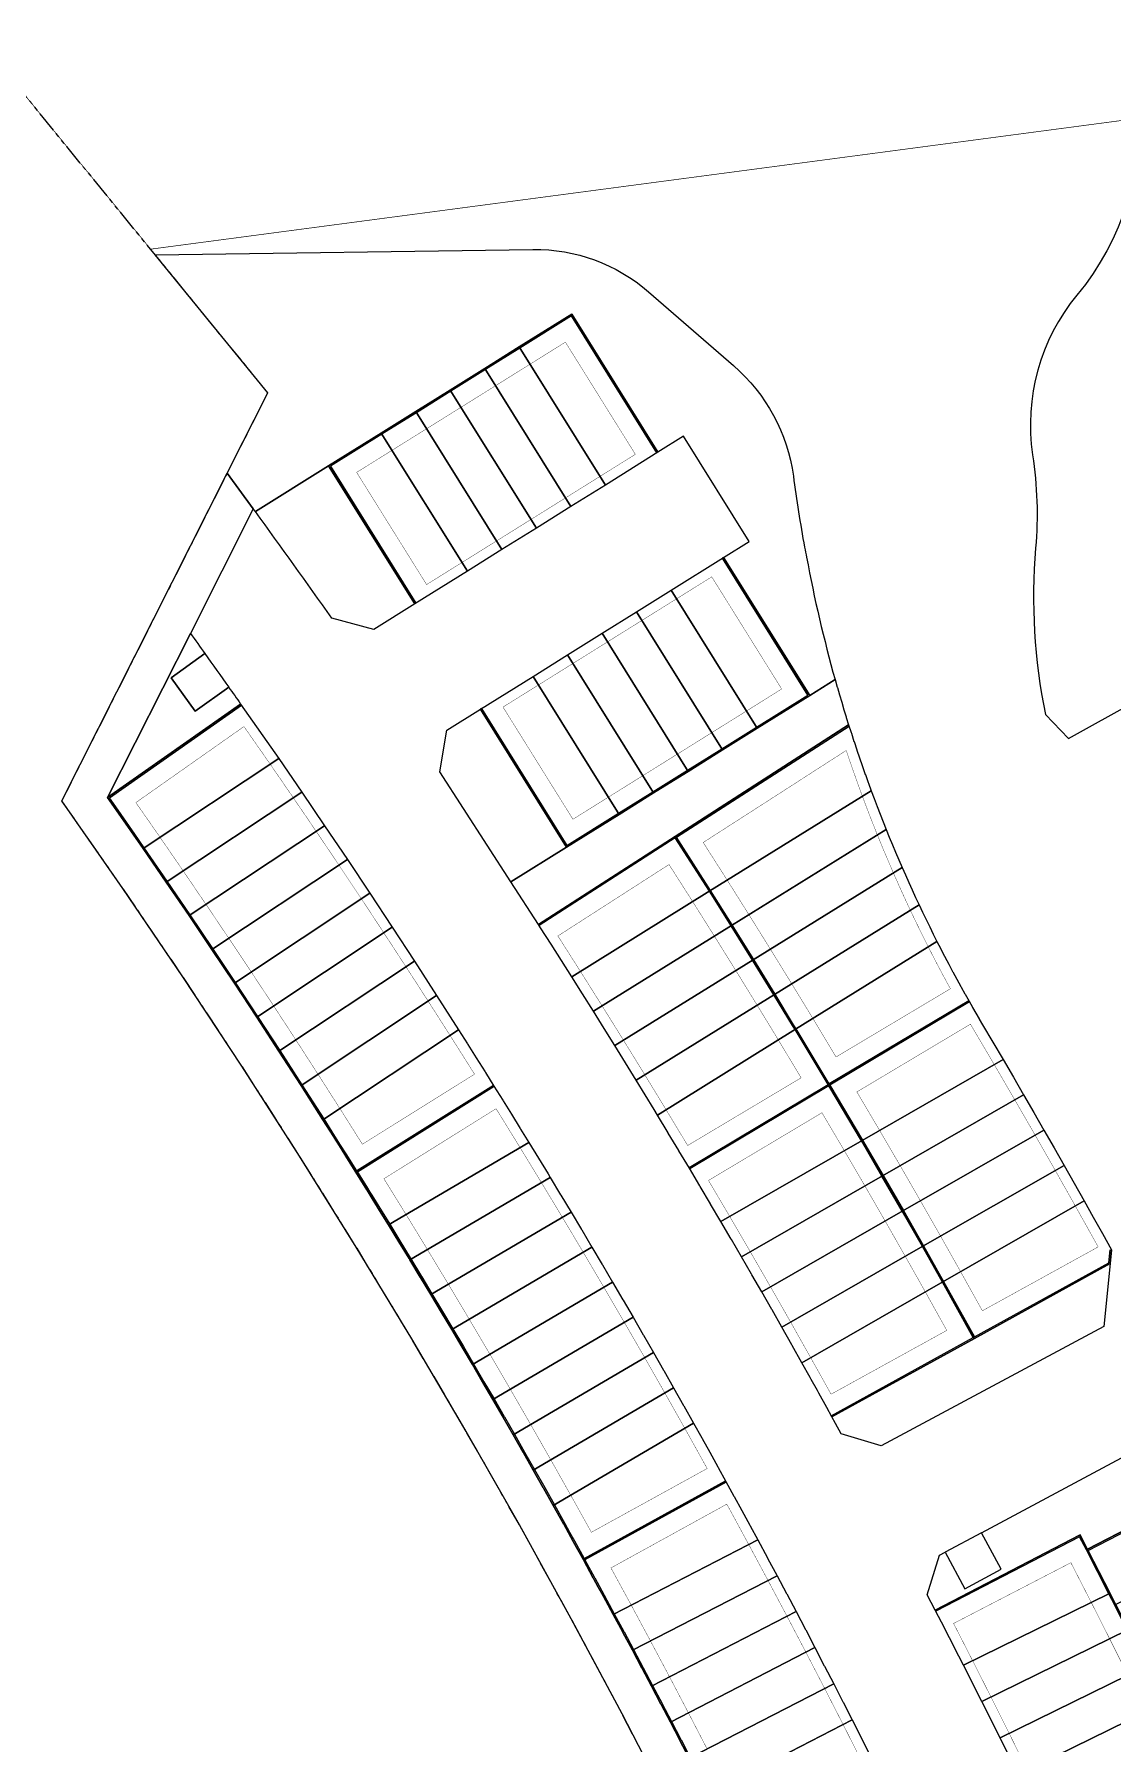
# Model space of a CAD drawing. Header units: centimetres. Extents: x -6122352 to 7132207, y -1694241 to 1947892.
# Drawn here: x -387987 to -228839, y -135533 to 116632 of the extents above; entities that cross this region are included whole.
import ezdxf

# ---------------------------------------------------------------- set-up
doc = ezdxf.new("R2010")
doc.units = ezdxf.units.CM
doc.header["$MEASUREMENT"] = 0
doc.linetypes.add('23585-XR-AR-DAMAC PLOT LIMITS$0$PHANTOM2', pattern=[1.25, 0.625, -0.125, 0.125, -0.125, 0.125, -0.125])
doc.linetypes.add('XR-AR-END-SETTING OUT PLAN$0$23261-XR-AR-SI-GF$0$HIDDEN', pattern=[0.375, 0.25, -0.125])
for name, color, linetype, lineweight, true_color in [('08-Compound Wall-2', 6, 'Continuous', 25, 0xff00ff), ('23585-XR-AR-DAMAC PLOT LIMITS$0$1-End units', 7, 'Continuous', 5, 0xf8991e), ('23585-XR-AR-DAMAC PLOT LIMITS$0$1-Open Space', 7, 'Continuous', 5, 0x90cf5a), ('23585-XR-AR-DAMAC PLOT LIMITS$0$1-Utility', 7, 'Continuous', 5, 0x8db1ff)]:
    doc.layers.add(name, color=color, linetype=linetype, lineweight=lineweight, true_color=true_color)
for name, color, linetype in [('23585-XR-AR-BOUNDARY WALLS AND SETBACKS$0$setback', 7, 'XR-AR-END-SETTING OUT PLAN$0$23261-XR-AR-SI-GF$0$HIDDEN'), ('23585-XR-AR-DAMAC PLOT LIMITS$0$PROJECT_LIMIT', 1, 'Continuous'), ('@MI-REF LAYER', 7, 'Continuous')]:
    doc.layers.add(name, color=color, linetype=linetype)
doc.layers.add('23585-XR-AR-DAMAC PLOT LIMITS$0$1-Mid units', color=41, linetype='Continuous', lineweight=5)
doc.layers.add('A-ANNO-TEXT', color=3, linetype='Continuous', lineweight=25)
doc.layers.add('23585-XR-AR-DAMAC PLOT LIMITS$0$D-Phase New', color=7, linetype='Continuous', true_color=0x000080)

# ---------------------------------------------------------------- blocks, each defined once
blk = doc.blocks.new('23585-XR-AR-BOUNDARY WALLS AND SETBACKS')
at = {"layer": '08-Compound Wall-2'}
for points in [[(496151.2636999988, 2768715.750899999), (496127.6684999985, 2768720.137299999), (496125.995499999, 2768711.142699999), (496124.8984999989, 2768705.243699999), (496123.8012999992, 2768699.3449), (496122.7042999991, 2768693.446099999), (496121.607299999, 2768687.547099999), (496119.9334999991, 2768678.550699999), (496143.5292999984, 2768674.1629)], [(496151.2271458394, 2768715.55426889), (496127.8285582726, 2768719.904118202), (496126.1921276359, 2768711.106127162), (496125.0951289355, 2768705.20713415), (496123.9979275144, 2768699.308326509), (496122.9009287128, 2768693.409532952), (496121.8039289356, 2768687.51053415), (496120.1667118445, 2768678.71076127), (496143.565864536, 2768674.35952918)], [(496161.557671648, 2768671.015231273), (496161.5210725777, 2768670.818608515), (496185.1154725775, 2768666.430208514), (496186.7900725771, 2768675.427008513), (496187.8870725771, 2768681.325808514), (496188.9842725778, 2768687.224608514), (496190.0814725775, 2768693.124808514), (496191.178272577, 2768699.022408513), (496192.8408725774, 2768708.019408515), (496169.2564725773, 2768712.404008513), (496169.2199037732, 2768712.207380126)], [(496161.557671648, 2768671.015231273), (496184.9554426753, 2768666.66340294), (496186.5934496205, 2768675.463606504), (496187.6904438635, 2768681.362375561), (496188.7876450626, 2768687.261182006), (496189.8848435023, 2768693.161373618), (496190.9816231612, 2768699.058864244), (496192.6078979999, 2768707.859294126), (496169.2199037732, 2768712.207380126)], [(496199.9080999984, 2768709.3307), (496194.7622999984, 2768679.3461)], [(496241.8939976431, 2768694.90495648), (496237.0471337992, 2768671.453702728), (496227.7669728232, 2768673.335346014), (496227.0544592954, 2768673.476808261), (496221.8785272714, 2768674.491873377), (496215.9850782136, 2768675.620559377), (496210.0864151447, 2768676.721445801), (496204.1826838754, 2768677.794542369), (496194.9762057405, 2768679.410091878), (496200.0962733979, 2768709.2447494)], [(496242.088953487, 2768694.860098936), (496237.2429944483, 2768671.413223028), (496246.4982069625, 2768669.464090552), (496252.3625360979, 2768668.191575735), (496258.2205967088, 2768666.891473508), (496264.0722584241, 2768665.563768748), (496269.917785064, 2768664.208246625), (496279.0200962102, 2768662.039248579), (496284.3553595034, 2768684.05699636), (496283.0843220131, 2768685.476062524)], [(496279.1910999992, 2768661.895699999), (496284.5744999996, 2768684.112099998), (496283.2332999992, 2768685.609499999)], [(496194.7622999984, 2768679.3461), (496190.7018999985, 2768655.689099998)], [(496232.1693369361, 2768647.852781458), (496237.0066533965, 2768671.25784078), (496227.7276271742, 2768673.139253983), (496227.0157407021, 2768673.280591735), (496221.8404727266, 2768674.295526622), (496215.9479217841, 2768675.42404062), (496210.0501848537, 2768676.524754196), (496204.1475161219, 2768677.59765763), (496194.9423750099, 2768679.212972519), (496190.8990176264, 2768655.655267457)], [(496319.6780999989, 2768676.264299999), (496313.4083349227, 2768653.202797516), (496311.1127547542, 2768653.821846101), (496304.8338999987, 2768630.5555)], [(496372.6490984156, 2768660.644677915), (496365.4001290111, 2768637.870880494), (496364.2254140071, 2768638.244258172), (496356.7644586627, 2768640.585169663), (496354.9925654563, 2768641.133860458), (496351.0291339028, 2768642.350731551), (496349.2547075732, 2768642.890800437), (496345.2856870528, 2768644.088867003), (496343.5088610571, 2768644.620734651), (496339.5344337939, 2768645.800002083), (496337.755009684, 2768646.32346801), (496333.7751771659, 2768647.484135822), (496331.9931498701, 2768647.999001491), (496328.0077298648, 2768649.140864526), (496326.2235016649, 2768649.647529328), (496322.2322699388, 2768650.770594532), (496320.4455774626, 2768651.268676065), (496313.6011846277, 2768653.14979472), (496319.8710946275, 2768676.211830261)], [(496273.3437260117, 2768638.615603643), (496278.9729939207, 2768661.844872766), (496269.872014933, 2768664.013553372), (496264.0275415734, 2768665.368831249), (496258.176803288, 2768666.696326489), (496252.3196638994, 2768667.996224265), (496246.4563930358, 2768669.268509446), (496237.202514046, 2768671.217361081), (496232.3651976747, 2768647.81230219)], [(496273.5380999983, 2768638.568499998), (496279.1910999992, 2768661.895699999)], [(496356.8442688417, 2768615.301583565), (496364.0696541476, 2768638.083515413), (496356.7049413347, 2768640.394230336), (496354.9336345418, 2768640.94273954), (496350.9706660951, 2768642.159468448), (496349.1966924249, 2768642.699399561), (496345.2281129456, 2768643.897332997), (496343.4517389403, 2768644.429065348), (496339.4777662034, 2768645.608197915), (496337.6987903139, 2768646.131531986), (496333.7194228316, 2768647.292064176), (496331.9378501273, 2768647.806798505), (496327.9528701326, 2768648.948535473), (496326.1690983325, 2768649.455070671), (496322.1783300579, 2768650.578005467), (496320.3922225347, 2768651.075923932), (496313.3558307234, 2768653.009811745), (496311.2537471012, 2768653.57668016), (496305.026992202, 2768630.50339049)], [(496296.4194999986, 2768589.010299998), (496293.5816999988, 2768589.775699998), (496293.5226999984, 2768589.791499999), (496290.6262999984, 2768590.572299999), (496287.7846999985, 2768591.323499999), (496287.7254999985, 2768591.339099999), (496284.8252999985, 2768592.105299999), (496281.9798999985, 2768592.842299999), (496279.0164999987, 2768593.609499999), (496276.1672999986, 2768594.332499999), (496276.107899999, 2768594.347499999), (496273.1998999991, 2768595.0851), (496270.2009556615, 2768595.82936958), (496268.7560999987, 2768596.1861), (496267.3422999984, 2768596.535299999), (496267.2764999985, 2768596.551499999), (496264.3140999989, 2768597.279499999), (496261.3232979456, 2768597.997834631), (496259.8622999989, 2768598.346899998), (496258.4796755476, 2768598.677425725), (496255.4122999987, 2768599.406699999), (496252.5488999986, 2768600.0719), (496249.5668999988, 2768600.764499999), (496246.700499999, 2768601.415499999), (496243.7154999987, 2768602.093099999), (496240.8460999985, 2768602.7299), (496240.7862999986, 2768602.7431), (496237.8576999984, 2768603.392699999), (496234.9850999989, 2768604.015099999), (496231.9936999992, 2768604.6629), (496229.1180999984, 2768605.270899999), (496226.1232999989, 2768605.903899998), (496223.2446999985, 2768606.497699999), (496220.2468999985, 2768607.1159), (496217.3650999988, 2768607.695499999), (496217.3050999992, 2768607.707499999), (496214.3640999987, 2768608.298499999), (496214.1400999992, 2768608.342499998), (496211.3074999989, 2768608.8977), (496208.4750999992, 2768609.451899999), (496205.4484306431, 2768610.028682715), (496203.9776999985, 2768610.307299999), (496202.5468999992, 2768610.578299998), (496202.4803001222, 2768610.590899976), (496199.4824999987, 2768611.154899999), (496196.4669574668, 2768611.706231631), (496194.978499999, 2768611.9765), (496193.4195920544, 2768612.259423402), (496190.4768999989, 2768612.789699999), (496184.5658999986, 2768613.824499999), (496178.6502999986, 2768614.829899999), (496172.7300999991, 2768615.805699999), (496166.8052999989, 2768616.752299999), (496160.8756999985, 2768617.669299998), (496154.9414999985, 2768618.557099999), (496149.0026999988, 2768619.4153), (496143.0592999986, 2768620.2441), (496140.6660999988, 2768620.5643), (496138.5212999989, 2768620.8505), (496136.3690999986, 2768621.136099999), (496133.9858999985, 2768621.450499999), (496137.0616999992, 2768645.2529), (496137.2599547933, 2768645.226525814)], [(496203.7615459062, 2768634.772169364), (496199.4206060453, 2768611.369531274), (496196.502807853, 2768611.90299231), (496195.0142309812, 2768612.173282359), (496193.4551836603, 2768612.456231057), (496190.5118787901, 2768612.986618083), (496184.5998997717, 2768614.021589474), (496178.6833187899, 2768615.0271562), (496172.76214013, 2768616.003117508), (496166.8363601229, 2768616.949874082), (496160.9057793595, 2768617.867025755), (496154.9705984176, 2768618.754972511), (496149.0308135826, 2768619.613314828), (496143.086372851, 2768620.442259957), (496140.6926228064, 2768620.762533551), (496138.5477533275, 2768621.048742834), (496136.3954096417, 2768621.334361954), (496134.2098141381, 2768621.622693343), (496137.2599547933, 2768645.226525814)], [(496203.9581925176, 2768634.735698688), (496199.6172519613, 2768611.333056848), (496202.5173787174, 2768610.787432895), (496202.5841191854, 2768610.774806314), (496204.0149261805, 2768610.503804989), (496205.4857635457, 2768610.225167489), (496208.5130223501, 2768609.648272443), (496211.3459687615, 2768609.09396552), (496214.1786490599, 2768608.538749762), (496214.4030760686, 2768608.494665886), (496217.3443232268, 2768607.903616134), (496217.4044292094, 2768607.891594937), (496220.2868146396, 2768607.311877194), (496223.2851054581, 2768606.693575977), (496226.1641827141, 2768606.099677528), (496229.1594721768, 2768605.466574072), (496232.0355511675, 2768604.858472798), (496235.027450885, 2768604.210564581), (496237.900530623, 2768603.588060636), (496240.8295096386, 2768602.938376566), (496240.8893203841, 2768602.925174194), (496243.759302896, 2768602.288244918), (496246.7447948105, 2768601.610533252), (496249.6116714907, 2768600.95942499), (496252.5941570649, 2768600.266712212), (496255.4580592741, 2768599.601395542), (496258.5260565469, 2768598.871973453), (496259.9087763908, 2768598.54142492), (496261.3698901187, 2768598.19233189), (496264.2640912681, 2768597.497198985), (496269.8844876284, 2768620.626147484)], [(496203.7615459061, 2768634.772169364), (496203.8598999984, 2768634.7541), (496203.9581925175, 2768634.735698688)], [(496269.8844876282, 2768620.626147484), (496269.9816999991, 2768620.6027), (496270.0788330886, 2768620.578926281)]]:
    blk.add_lwpolyline(points, dxfattribs=at)
blk.add_lwpolyline([(496270.0788330886, 2768620.578926281), (496264.4584373162, 2768597.4499802), (496267.3242292441, 2768596.745721314, -0.0001070063833035335), (496267.3243123714, 2768596.745700867), (496267.3902575866, 2768596.729465057), (496268.8040398365, 2768596.380269441), (496270.2490126173, 2768596.023510105), (496273.2485733, 2768595.279087563), (496276.1569699041, 2768594.541386965), (496276.2163799535, 2768594.526384426), (496279.0661591764, 2768593.803237446), (496282.0300480344, 2768593.035910883), (496284.8759168357, 2768592.298789456), (496287.7764629758, 2768591.532497969), (496287.8358156663, 2768591.516857669), (496290.6778865668, 2768590.765533183), (496293.5745966169, 2768589.9846496), (496293.6336092197, 2768589.968846225), (496296.4720504729, 2768589.203273268)], format="xyb", dxfattribs=at)
at = {"layer": '23585-XR-AR-BOUNDARY WALLS AND SETBACKS$0$setback', "ltscale": 40, "const_width": 0.05}
for points in [[(496149.2409048144, 2768713.07554297), (496130.06937411, 2768716.639573039), (496128.9449145535, 2768710.594107449), (496127.8479340471, 2768704.695212264), (496126.7507127277, 2768698.796297633), (496125.6537307045, 2768692.897594289), (496124.5567340472, 2768686.998612264), (496123.4316776795, 2768680.951619077), (496142.6035671797, 2768677.386475418), (496143.7294293303, 2768683.434993023), (496144.8263829745, 2768689.333743866), (496145.9235936341, 2768695.232601183), (496147.0205846457, 2768701.131352855), (496148.1175846457, 2768707.030152854), (496149.2409048144, 2768713.07554297)], [(496170.1826715083, 2768709.18041395), (496169.0587854801, 2768703.137342482), (496167.9617879304, 2768697.23855566), (496166.8645789412, 2768691.33970733), (496165.7675879307, 2768685.440955659), (496164.6705896019, 2768679.541964646), (496163.5447678289, 2768673.49366387), (496182.7150240432, 2768669.928124911), (496183.8407282276, 2768675.975978374), (496184.9376418709, 2768681.87431422), (496186.0348598494, 2768687.773210882), (496187.1320364486, 2768693.673285061), (496188.2285313404, 2768699.569244467), (496189.3462539156, 2768705.617692685), (496170.1826715083, 2768709.18041395)], [(496235.5078898719, 2768648.690003802), (496238.5497707359, 2768648.049607831), (496238.6054766008, 2768648.037685542), (496241.5366087454, 2768647.414317165), (496244.4714864594, 2768646.778937459), (496247.4071510388, 2768646.141254925), (496250.3391956364, 2768645.491580311), (496250.3988799166, 2768645.478406348), (496253.2717720236, 2768644.839896864), (496256.2006023068, 2768644.176210188), (496259.1300004118, 2768643.510501904), (496262.0556964129, 2768642.832584526), (496262.115063617, 2768642.818838448), (496264.9812477432, 2768642.152806062), (496267.6998981411, 2768641.511518669), (496269.5827106906, 2768641.063971586), (496269.9774341824, 2768640.969502701), (496270.9751902158, 2768640.730477243), (496275.5662289042, 2768659.675475948), (496269.2083480345, 2768661.190501195), (496263.379147239, 2768662.54223751), (496257.5417986883, 2768663.866694705), (496251.6980170212, 2768665.163627949), (496245.8500910983, 2768666.432583394), (496239.453321402, 2768667.779732532), (496235.5078898719, 2768648.690003802)], [(496331.3931490991, 2768624.637446622), (496325.6246209054, 2768626.314661011), (496319.8485494607, 2768627.963965983), (496317.0138820749, 2768628.759788632), (496316.9543876012, 2768628.776326079), (496314.063912513, 2768629.585683115), (496311.1749972725, 2768630.383211846), (496311.1201060832, 2768630.398425134), (496308.1205114897, 2768631.219851936), (496313.2007958879, 2768650.044886072), (496319.6185760805, 2768648.281017993), (496321.3962017845, 2768647.785464029), (496325.3802500125, 2768646.664420141), (496327.1574040159, 2768646.159764189), (496331.1360038564, 2768645.0198552), (496332.9109849851, 2768644.507025319), (496336.8836094463, 2768643.348459645), (496338.6560861396, 2768642.827037489), (496342.6234682456, 2768641.649860453)], [(496262.105466953, 2768600.895394506), (496260.5594458769, 2768601.264773818), (496259.1753905441, 2768601.595641631), (496256.0986891279, 2768602.327133148), (496253.2277559925, 2768602.99408318), (496250.2384723776, 2768603.688374877), (496247.3649221713, 2768604.34099879), (496244.3725434605, 2768605.020273787), (496241.4944057784, 2768605.659012923), (496241.4344445947, 2768605.672248502), (496238.500159369, 2768606.323109556), (496235.6203632904, 2768606.947068715), (496232.6214675251, 2768607.596491973), (496229.7386826741, 2768608.206011094), (496226.7365407273, 2768608.840562941), (496223.8507818925, 2768609.435839673), (496220.8456196166, 2768610.055557911), (496217.9550381522, 2768610.636924077), (496217.8934484044, 2768610.649242026), (496214.9487412021, 2768611.240988278), (496214.7183359106, 2768611.28624646), (496211.8845315017, 2768611.841682786), (496209.043935283, 2768612.397486657), (496206.0084241821, 2768612.975954317), (496204.5360927285, 2768613.254874859), (496203.105187793, 2768613.525894736), (496203.0364793947, 2768613.538893689), (496202.9779219222, 2768613.549910573), (496206.5350649941, 2768632.726986187), (496208.4026890916, 2768632.37615107), (496210.8096124731, 2768631.915624933), (496210.9058738135, 2768631.897251246), (496213.2151269494, 2768631.453893817), (496215.8671777993, 2768630.935192391), (496218.5185151474, 2768630.41471472), (496219.0952474544, 2768630.300163751), (496222.0350183012, 2768629.709491089), (496224.9719138856, 2768629.117318316), (496227.9072118326, 2768628.512557434), (496227.9663154408, 2768628.500342404), (496230.8411582846, 2768627.905995112), (496233.7735082138, 2768627.287038917), (496236.7041437568, 2768626.666320593), (496239.6332001129, 2768626.032800527), (496242.5610515291, 2768625.39765681), (496245.4872067668, 2768624.750130583), (496248.4118721248, 2768624.100848127), (496251.3361004589, 2768623.438494719), (496251.3952061721, 2768623.425205851), (496254.2564936435, 2768622.775076611), (496257.1764424539, 2768622.098783302), (496257.2363558607, 2768622.084956639), (496260.0953077106, 2768621.420850527), (496262.4799165696, 2768620.85731014), (496262.574524192, 2768620.834897626), (496264.8635964395, 2768620.292496579), (496266.7110444166, 2768619.848179531), (496262.105466953, 2768600.895394506)], [(496272.5414228996, 2768618.431603802), (496267.9358531079, 2768599.47885035), (496269.4751975661, 2768599.09864162), (496270.9218099983, 2768598.74147746), (496273.9299995122, 2768597.994913437), (496276.8439485822, 2768597.255804484), (496276.9034993267, 2768597.240766416), (496279.7613876667, 2768596.515561704), (496282.7321205383, 2768595.746463262), (496285.5845526294, 2768595.007641848), (496288.4899555286, 2768594.240066689), (496288.5514350152, 2768594.223865047), (496291.4000985246, 2768593.470797752), (496294.3011492777, 2768592.68874402), (496294.3603383156, 2768592.672893396), (496297.2077571314, 2768591.904899047)], [(496313.8810931243, 2768607.516309144), (496311.0562599592, 2768608.308771883), (496310.9977515574, 2768608.325035236), (496308.1103485964, 2768609.132932423), (496305.2809351143, 2768609.911835325), (496305.2219114811, 2768609.928041815), (496302.3319674847, 2768610.721602654), (496299.4993519327, 2768611.486564601), (496299.4408404197, 2768611.502233786), (496296.5460605287, 2768612.281889707), (496293.6499985092, 2768613.048794359), (496290.7524081363, 2768613.813799775), (496287.9112567664, 2768614.55130465), (496287.8523217909, 2768614.566584168), (496284.9510191224, 2768615.317782215), (496282.1068750545, 2768616.041249429), (496282.0472643221, 2768616.056353561), (496279.1416189355, 2768616.793454774), (496276.8607758513, 2768617.36286693), (496276.7660124289, 2768617.386358703), (496274.3871506334, 2768617.978725868), (496272.5414228996, 2768618.431603802)]]:
    blk.add_lwpolyline(points, dxfattribs=at)
for points in [[(496238.7676222631, 2768694.106202788), (496234.7919139873, 2768674.86998188), (496228.3374847327, 2768676.178680458), (496227.6158788978, 2768676.32194789), (496222.430318171, 2768677.338901314), (496216.5238464409, 2768678.470081356), (496210.611754364, 2768679.573474079), (496204.6926163, 2768680.649371075), (496198.2246010396, 2768681.784376093), (496202.4697274266, 2768706.520746855), (496202.8196109596, 2768706.365107751), (496202.9114037436, 2768706.324288393), (496204.007016998, 2768705.839744466), (496205.106498105, 2768705.366122135), (496205.2236471166, 2768705.315741989), (496206.3970249953, 2768704.813848726), (496207.6664686884, 2768704.285606225), (496208.7870862136, 2768703.821979789), (496209.9289026371, 2768703.361947113), (496211.0704212759, 2768702.906909447), (496212.2167654472, 2768702.458611673), (496213.3638784723, 2768702.01828127), (496214.5142163252, 2768701.581842001), (496215.6623932087, 2768701.157068945), (496216.8109453727, 2768700.737254715), (496217.9637109602, 2768700.324040962), (496219.1172952783, 2768699.918917927), (496220.2738412488, 2768699.517552147), (496221.4290952997, 2768699.127429726), (496222.5842717044, 2768698.742236757), (496223.7435422829, 2768698.363740556), (496224.9032603583, 2768697.99300111), (496226.0661919168, 2768697.626448952), (496227.227969514, 2768697.270621821), (496228.3897991186, 2768696.919637785), (496229.555544781, 2768696.575396156), (496230.7216812179, 2768696.238879048), (496231.8912142688, 2768695.906426022), (496233.0624234025, 2768695.584798643), (496234.3027922458, 2768695.246722639), (496235.5407813797, 2768694.92167457), (496236.7644483548, 2768694.604343022), (496237.994179886, 2768694.297115781)], [(496244.6169985393, 2768692.763867993), (496240.6677334629, 2768673.655590884), (496247.1045089, 2768672.300016603), (496252.984182976, 2768671.02417205), (496258.8556013085, 2768669.721105294), (496264.7206527586, 2768668.390362488), (496270.5814519625, 2768667.031298802), (496276.9792973931, 2768665.506750363), (496281.5731223795, 2768684.464705079), (496280.192283204, 2768684.795429649), (496277.5005930964, 2768685.43478597), (496274.8089708228, 2768686.068895989), (496271.8890071013, 2768686.746530601), (496268.9700480857, 2768687.422041423), (496266.047593691, 2768688.085972232), (496263.1254497741, 2768688.747898445), (496260.1999878383, 2768689.398245297), (496257.2748104524, 2768690.046597728), (496254.3461143855, 2768690.683566144), (496251.4179807892, 2768691.31832763), (496248.5038532001, 2768691.938116713), (496245.585817527, 2768692.556408579), (496244.6381211976, 2768692.759313311)], [(496233.5775019069, 2768668.994123433), (496227.1571152649, 2768670.295919538), (496226.4543210998, 2768670.435452106), (496221.288681827, 2768671.448498684), (496215.4091535568, 2768672.574518641), (496209.5248456344, 2768673.672725918), (496203.6375836973, 2768674.742828922), (496197.2096793493, 2768675.870795292), (496193.9122695122, 2768656.659184484), (496197.1782670273, 2768656.085425014), (496199.9818918874, 2768655.587309923), (496202.9364889528, 2768655.051639074), (496205.8920927623, 2768654.513910927), (496208.8445877793, 2768653.963934402), (496211.7974062688, 2768653.411783344), (496214.7470020153, 2768652.847810549), (496217.6970032948, 2768652.281681404), (496220.1782009397, 2768651.795733479), (496222.6586186943, 2768651.308458766), (496223.5928242008, 2768651.122861669), (496226.6376432573, 2768650.511780146), (496229.6320412544, 2768649.904253797)], [(496197.0785444261, 2768614.644143254), (496197.00471326, 2768614.657641805), (496195.5144647321, 2768614.928235388), (496193.9534661465, 2768615.211538228), (496191.0015818672, 2768615.743471275), (496185.0758965958, 2768616.780842129), (496179.1455818678, 2768617.788743006), (496173.210701963, 2768618.76696263), (496167.2712018591, 2768619.715911251), (496161.3268904124, 2768620.635186344), (496155.3779762841, 2768621.525187687), (496149.4244037551, 2768622.385522426), (496143.4653927836, 2768623.216499357), (496141.0639421118, 2768623.537803262), (496138.9180999915, 2768623.824142508), (496137.3445545576, 2768624.032954911), (496139.8432855303, 2768643.369645884), (496146.58598347, 2768642.472652861), (496152.5204211976, 2768641.643249532), (496158.4517855026, 2768640.784497128), (496164.3785751868, 2768639.89717661), (496170.3007491912, 2768638.980894619), (496176.2185287135, 2768638.035847702), (496182.131734699, 2768637.061832691), (496188.0403512819, 2768636.059251581), (496193.9450629419, 2768635.027620122), (496196.3563875461, 2768634.595970647), (496196.4532611733, 2768634.578721273), (496198.7672381018, 2768634.163171913), (496200.6356514326, 2768633.821024434)]]:
    blk.add_lwpolyline(points, close=True, dxfattribs=at)
blk = doc.blocks.new('A$C9d9485f6')
at = {"layer": 'A-ANNO-TEXT', "rotation": 312.4881850805905}
blk.add_blockref('23585-XR-AR-BOUNDARY WALLS AND SETBACKS', (-2377088.534775567, -1504219.252137818), dxfattribs=at)
blk = doc.blocks.new('23585-XR-AR-DAMAC PLOT LIMITS')
at = {"layer": '23585-XR-AR-DAMAC PLOT LIMITS$0$1-End units', "color": 251, "true_color": 0x636466}
for points in [[(496151.2637, 2768715.7509), (496149.5922999997, 2768706.755899999), (496125.9955000002, 2768711.1427), (496127.6684999997, 2768720.1373)], [(496192.8403000003, 2768708.019300001), (496191.1776999999, 2768699.022299999), (496167.5834999997, 2768703.411499999), (496169.2559000002, 2768712.403899999)], [(496209.3541000001, 2768705.2107), (496204.1650999999, 2768677.6961), (496194.7622999996, 2768679.346100001), (496199.9080999997, 2768709.330700001), (496200.9905000003, 2768708.836300001), (496201.1051000003, 2768708.7837), (496202.2521000002, 2768708.259299999), (496202.2799000004, 2768708.2469), (496203.4291000003, 2768707.7357), (496203.5195000004, 2768707.695499999), (496204.6070999997, 2768707.214500001), (496205.6990999999, 2768706.744100001), (496205.8148999996, 2768706.6943), (496206.9744999995, 2768706.1983), (496207.0027000001, 2768706.1865), (496208.1639, 2768705.703299999), (496208.2553000003, 2768705.6653)], [(496227.7472999999, 2768673.237299999), (496232.2949000001, 2768697.3511), (496233.4528999999, 2768697.0331), (496233.5188999996, 2768697.0151), (496234.6114999996, 2768696.7173), (496234.7078999998, 2768696.691299999), (496234.7357000001, 2768696.683900001), (496235.9178999998, 2768696.373500001), (496235.9495000001, 2768696.3653), (496237.1287000002, 2768696.0595), (496237.1596999997, 2768696.0517), (496238.3557000002, 2768695.752900001), (496239.5564999999, 2768695.456499999), (496239.6539000003, 2768695.4333), (496240.7735000001, 2768695.168099999), (496240.8223000001, 2768695.1567), (496241.9912999999, 2768694.882099999), (496237.1249000002, 2768671.335899999)], [(496237.1249000002, 2768671.335899999), (496241.9912999999, 2768694.882099999), (496242.9669000003, 2768694.6623), (496243.0060999999, 2768694.6535), (496243.9429000001, 2768694.443700001), (496244.9205, 2768694.232899999), (496244.9594999999, 2768694.2245), (496245.8982999995, 2768694.023499999), (496248.8158999998, 2768693.405300001), (496251.7329000002, 2768692.7849), (496246.4773000004, 2768669.3663)], [(496145.2040999997, 2768683.160499999), (496143.5292999996, 2768674.162900001), (496119.9335000003, 2768678.5507), (496121.6073000003, 2768687.5471)], [(496284.5745000001, 2768684.1121), (496279.1911000004, 2768661.8957), (496269.8948999997, 2768664.1109), (496275.1505000005, 2768687.5295), (496277.8459000001, 2768686.8945), (496280.5403000005, 2768686.2545), (496283.2333000004, 2768685.6095)], [(496186.7895, 2768675.426899999), (496185.1149000004, 2768666.4301), (496161.5204999996, 2768670.818499999), (496163.1952999998, 2768679.816099999)], [(496204.1650999999, 2768677.6961), (496199.7169000003, 2768654.1109), (496196.9172999999, 2768654.6083), (496194.1167000001, 2768655.100299999), (496191.3151000002, 2768655.5867), (496190.7018999998, 2768655.689099999), (496194.7622999996, 2768679.346100001)], [(496328.9956999999, 2768673.6961), (496322.2052999996, 2768650.6743), (496320.4188999999, 2768651.1723), (496313.3821, 2768653.1063), (496319.6781000001, 2768676.2643), (496322.1035000002, 2768675.6033), (496324.3403000003, 2768674.9899), (496326.6681000004, 2768674.343699999), (496326.7613000004, 2768674.3177)], [(496227.7472999999, 2768673.237299999), (496237.1249000002, 2768671.335899999), (496232.2673000004, 2768647.832699999), (496229.3334999997, 2768648.4341), (496229.2790999999, 2768648.4453), (496226.3563000001, 2768649.0383), (496226.2896999996, 2768649.0517), (496223.2991000004, 2768649.651900001)], [(496237.1249000002, 2768671.335899999), (496246.4773000004, 2768669.3663), (496241.2219000002, 2768645.947699999), (496238.2925000004, 2768646.570699999), (496238.2383000003, 2768646.5823), (496235.3198999995, 2768647.196699999), (496235.2534999996, 2768647.2105), (496232.2673000004, 2768647.832699999)], [(496279.1911000004, 2768661.8957), (496273.5380999995, 2768638.568499999), (496271.9901000001, 2768638.9449), (496269.6283, 2768639.5107), (496269.2346999999, 2768639.604900001), (496267.3970999997, 2768640.0417), (496267.0904999999, 2768640.1141), (496264.6392999999, 2768640.692299999), (496269.8948999997, 2768664.1109)], [(496313.3821, 2768653.1063), (496320.4188999999, 2768651.1723), (496313.6621000003, 2768628.1405), (496310.7751000002, 2768628.9375), (496310.7216999996, 2768628.952299999), (496307.8448999999, 2768629.7401), (496307.7795000002, 2768629.7579), (496304.8339, 2768630.555500001), (496311.0866999999, 2768653.725299999)], [(496146.7887000004, 2768643.958900001), (496143.0592999998, 2768620.244100001), (496140.6661, 2768620.564300001), (496138.5213000001, 2768620.850500001), (496136.3690999998, 2768621.1361), (496133.9858999997, 2768621.4505), (496137.0617000004, 2768645.252900001)], [(496203.8598999996, 2768634.7541), (496199.4824999999, 2768611.154899999), (496196.5355000002, 2768611.693700001), (496196.4808999998, 2768611.7037), (496196.4671, 2768611.7062), (496194.9785000002, 2768611.976500001), (496193.5459000003, 2768612.236500001), (496193.4791000001, 2768612.2487), (496193.4197000004, 2768612.259400001), (496190.4769000001, 2768612.7897), (496194.2062999997, 2768636.504699999), (496196.6206999999, 2768636.0725), (496196.7172999997, 2768636.055299999), (496199.0349000003, 2768635.6391), (496201.4474999998, 2768635.1973), (496201.5440999996, 2768635.179500001)], [(496213.5005000001, 2768632.9265), (496208.4751000004, 2768609.4519), (496205.5323000001, 2768610.012700001), (496205.4779000003, 2768610.0231), (496205.4484999999, 2768610.0287), (496203.9776999997, 2768610.3073), (496202.5469000004, 2768610.578299999), (496202.4802999999, 2768610.5909), (496199.4824999999, 2768611.154899999), (496203.8598999996, 2768634.7541), (496206.2710999995, 2768634.3027), (496206.3674999997, 2768634.284700001), (496208.6820999999, 2768633.8499), (496211.0915000001, 2768633.388900001), (496211.1879000003, 2768633.3705)], [(496269.9817000004, 2768620.602700001), (496264.3141000001, 2768597.2795), (496261.4013, 2768597.9791), (496261.3472999996, 2768597.9921), (496261.3233000003, 2768597.9978), (496259.8623000002, 2768598.346899999), (496258.4797, 2768598.6774), (496258.4458999997, 2768598.6855), (496258.3800999997, 2768598.701099999), (496255.4123, 2768599.4067), (496260.4375, 2768622.8813), (496262.8249000004, 2768622.3171), (496262.9203000003, 2768622.294500001), (496265.2119000005, 2768621.751499999), (496267.5969000002, 2768621.1779), (496267.6923000002, 2768621.154899999)], [(496279.5077, 2768618.2481), (496273.1999000004, 2768595.085100001), (496270.2922999999, 2768595.806700001), (496270.2385, 2768595.8201), (496270.2011000002, 2768595.829399999), (496268.7560999999, 2768596.186100001), (496267.3422999997, 2768596.5353), (496267.2764999997, 2768596.5515), (496264.3141000001, 2768597.2795), (496269.9817000004, 2768620.602700001), (496272.3645000001, 2768620.0195), (496272.4599000001, 2768619.996099999), (496274.7471000003, 2768619.434900001), (496277.1277000001, 2768618.8421), (496277.2229000004, 2768618.818499999)]]:
    blk.add_lwpolyline(points, close=True, dxfattribs=at)
at = {"layer": '23585-XR-AR-DAMAC PLOT LIMITS$0$1-Mid units', "color": 251, "true_color": 0x636466}
for points in [[(496149.5922999997, 2768706.755899999), (496148.4952999996, 2768700.857100001), (496124.8985000001, 2768705.2437), (496125.9955000002, 2768711.1427)], [(496148.4952999996, 2768700.857100001), (496147.3982999995, 2768694.9583), (496123.8013000004, 2768699.344900001), (496124.8985000001, 2768705.2437)], [(496191.1776999999, 2768699.022299999), (496190.0809000004, 2768693.124700001), (496166.4864999996, 2768697.512700001), (496167.5834999997, 2768703.411499999)], [(496204.1650999999, 2768677.6961), (496209.3541000001, 2768705.2107), (496210.4868999999, 2768704.7543), (496211.6212999998, 2768704.302100001), (496212.7587000001, 2768703.8573), (496213.8986999998, 2768703.4197), (496215.0405000001, 2768702.986500001), (496210.0683000004, 2768676.6231)], [(496215.9665000001, 2768675.522299999), (496210.0683000004, 2768676.6231), (496215.0405000001, 2768702.986500001), (496216.1801000005, 2768702.5649), (496217.3214999996, 2768702.147700001), (496218.4653000003, 2768701.7377), (496219.6117000002, 2768701.335100001), (496220.7597000003, 2768700.936699999)], [(496215.9665000001, 2768675.522299999), (496220.7597000003, 2768700.936699999), (496221.9062999999, 2768700.5495), (496223.0543, 2768700.1667), (496224.2046999997, 2768699.791099999), (496225.3570999997, 2768699.422700001), (496226.5113000004, 2768699.058900001), (496221.8595000003, 2768674.3937)], [(496147.3982999995, 2768694.9583), (496146.3010999998, 2768689.0595), (496122.7043000003, 2768693.4461), (496123.8013000004, 2768699.344900001)], [(496221.8595000003, 2768674.3937), (496226.5113000004, 2768699.058900001), (496227.6645, 2768698.705700001), (496228.8191, 2768698.356899999), (496229.9759, 2768698.0153), (496231.1347000003, 2768697.6809), (496232.2949000001, 2768697.3511), (496227.7472999999, 2768673.237299999), (496227.0351, 2768673.378699999)], [(496190.0809000004, 2768693.124700001), (496188.9836999997, 2768687.2245), (496165.3892999999, 2768691.6139), (496166.4864999996, 2768697.512700001)], [(496146.3010999998, 2768689.0595), (496145.2040999997, 2768683.160499999), (496121.6073000003, 2768687.5471), (496122.7043000003, 2768693.4461)], [(496188.9836999997, 2768687.2245), (496187.8865, 2768681.3257), (496164.2922999999, 2768685.7151), (496165.3892999999, 2768691.6139)], [(496246.4773000004, 2768669.3663), (496251.7329000002, 2768692.7849), (496254.6649000002, 2768692.1493), (496257.5965, 2768691.511700001), (496252.3410999998, 2768668.093900001)], [(496252.3410999998, 2768668.093900001), (496257.5965, 2768691.511700001), (496260.5255000005, 2768690.862500001), (496263.4539000001, 2768690.2115), (496258.1986999996, 2768666.7939)], [(496258.1986999996, 2768666.7939), (496263.4539000001, 2768690.2115), (496266.3799000001, 2768689.548699999), (496269.3053000001, 2768688.884099999), (496264.0499, 2768665.4663)], [(496264.0499, 2768665.4663), (496269.3053000001, 2768688.884099999), (496272.2280999999, 2768688.207699999), (496275.1505000005, 2768687.5295), (496269.8948999997, 2768664.1109)], [(496187.8865, 2768681.3257), (496186.7895, 2768675.426899999), (496163.1952999998, 2768679.816099999), (496164.2922999999, 2768685.7151)], [(496205.6205000002, 2768653.038699999), (496202.6688999999, 2768653.5757), (496199.7169000003, 2768654.1109), (496204.1650999999, 2768677.6961), (496210.0683000004, 2768676.6231)], [(496211.5186999999, 2768651.937899999), (496208.5698999995, 2768652.4893), (496205.6205000002, 2768653.038699999), (496210.0683000004, 2768676.6231), (496215.9665000001, 2768675.522299999)], [(496217.4115000004, 2768650.8091), (496214.4653000003, 2768651.374500001), (496211.5186999999, 2768651.937899999), (496215.9665000001, 2768675.522299999), (496221.8595000003, 2768674.3937)], [(496221.8595000003, 2768674.3937), (496227.0351, 2768673.378699999), (496227.7472999999, 2768673.237299999), (496223.2991000004, 2768649.651900001), (496222.3679, 2768649.8369), (496219.8898999998, 2768650.3237), (496217.4115000004, 2768650.8091)], [(496246.4773000004, 2768669.3663), (496252.3410999998, 2768668.093900001), (496247.0856999997, 2768644.676100001), (496244.2138999999, 2768645.299900001), (496244.1540999999, 2768645.312899999), (496241.2219000002, 2768645.947699999)], [(496252.3410999998, 2768668.093900001), (496258.1986999996, 2768666.7939), (496252.9433000004, 2768643.3763), (496250.0745000001, 2768644.013900001), (496250.0147000002, 2768644.027100001), (496247.0856999997, 2768644.676100001)], [(496258.1986999996, 2768666.7939), (496264.0499, 2768665.4663), (496258.7944999998, 2768642.0485), (496255.9288999997, 2768642.6997), (496255.8690999998, 2768642.713300001), (496252.9433000004, 2768643.3763)], [(496264.0499, 2768665.4663), (496269.8948999997, 2768664.1109), (496264.6392999999, 2768640.692299999), (496261.7767000003, 2768641.3575), (496261.7171, 2768641.371300001), (496258.7944999998, 2768642.0485)], [(496313.6621000003, 2768628.1405), (496320.4188999999, 2768651.1723), (496322.2052999996, 2768650.6743), (496326.1963, 2768649.5513), (496319.4398999996, 2768626.5207), (496316.6102999998, 2768627.315099999), (496316.5513000004, 2768627.331499999)], [(496325.2093000002, 2768624.873299999), (496319.4398999996, 2768626.5207), (496326.1963, 2768649.5513), (496327.9802999999, 2768649.0447), (496331.9654999999, 2768647.902899999)], [(496330.9709000001, 2768623.198100001), (496325.2093000002, 2768624.873299999), (496331.9654999999, 2768647.902899999), (496333.7472999999, 2768647.3881), (496337.7269000001, 2768646.227499999)], [(496337.7269000001, 2768646.227499999), (496339.5060999999, 2768645.7041), (496343.4802999999, 2768644.524900001), (496336.7241000002, 2768621.495300001), (496330.9709000001, 2768623.198100001)], [(496152.7317000004, 2768643.1283), (496149.0027000001, 2768619.4153), (496143.0592999998, 2768620.244100001), (496146.7887000004, 2768643.958900001)], [(496158.6703000003, 2768642.2685), (496154.9414999997, 2768618.5571), (496149.0027000001, 2768619.4153), (496152.7317000004, 2768643.1283)], [(496164.6042999998, 2768641.380100001), (496160.8756999997, 2768617.669299999), (496154.9414999997, 2768618.5571), (496158.6703000003, 2768642.2685)], [(496170.5336999996, 2768640.4627), (496166.8053000001, 2768616.7523), (496160.8756999997, 2768617.669299999), (496164.6042999998, 2768641.380100001)], [(496176.4587000003, 2768639.5165), (496172.7301000003, 2768615.8057), (496166.8053000001, 2768616.7523), (496170.5336999996, 2768640.4627)], [(496182.3790999996, 2768638.541300001), (496178.6502999999, 2768614.8299), (496172.7301000003, 2768615.8057), (496176.4587000003, 2768639.5165)], [(496188.2949000001, 2768637.5375), (496184.5658999998, 2768613.8245), (496178.6502999999, 2768614.8299), (496182.3790999996, 2768638.541300001)], [(496194.2062999997, 2768636.504699999), (496190.4769000001, 2768612.7897), (496184.5658999998, 2768613.8245), (496188.2949000001, 2768637.5375)], [(496219.3891000003, 2768631.7711), (496214.3640999999, 2768608.2985), (496214.1401000004, 2768608.342499999), (496211.3075000001, 2768608.897700001), (496208.4751000004, 2768609.4519), (496213.5005000001, 2768632.9265), (496216.1551000001, 2768632.407299999), (496218.8091000002, 2768631.886299999)], [(496225.2714999998, 2768630.587099999), (496220.2468999997, 2768607.115900001), (496217.3651000001, 2768607.695499999), (496217.3051000005, 2768607.7075), (496214.3640999999, 2768608.2985), (496219.3891000003, 2768631.7711), (496222.3305000002, 2768631.1801), (496222.3904999997, 2768631.1679)], [(496231.1479000002, 2768629.374299999), (496226.1233000001, 2768605.903899999), (496223.2446999997, 2768606.4977), (496223.1847000001, 2768606.5101), (496220.2468999997, 2768607.115900001), (496225.2714999998, 2768630.587099999), (496228.2099000001, 2768629.981699999), (496228.2698999997, 2768629.9693)], [(496237.0181, 2768628.133099999), (496231.9937000005, 2768604.662900001), (496229.1180999996, 2768605.2709), (496229.0581, 2768605.2837), (496226.1233000001, 2768605.903899999), (496231.1479000002, 2768629.374299999), (496234.0833000001, 2768628.754699999), (496234.1431, 2768628.741900001)], [(496242.8821, 2768626.8629), (496237.8576999996, 2768603.3927), (496234.9851000002, 2768604.0151), (496234.9253000002, 2768604.028100001), (496231.9937000005, 2768604.662900001), (496237.0181, 2768628.133099999), (496239.9502999997, 2768627.4989), (496240.0100999996, 2768627.4859)], [(496248.7401000001, 2768625.5645), (496243.7154999999, 2768602.0931), (496240.8460999997, 2768602.729900001), (496240.7862999998, 2768602.743100001), (496237.8576999996, 2768603.3927), (496242.8821, 2768626.8629), (496245.8113000002, 2768626.2147), (496245.8711000001, 2768626.201300001)], [(496254.5919000003, 2768624.2371), (496249.5669, 2768600.7645), (496246.7005000003, 2768601.4155), (496246.6409, 2768601.429099999), (496243.7154999999, 2768602.0931), (496248.7401000001, 2768625.5645), (496251.6662999997, 2768624.901699999), (496251.7259, 2768624.8883)], [(496260.4375, 2768622.8813), (496255.4123, 2768599.4067), (496252.5488999998, 2768600.071900001), (496252.4892999995, 2768600.085899999), (496249.5669, 2768600.7645), (496254.5919000003, 2768624.2371), (496257.5148999998, 2768623.5601), (496257.5746999998, 2768623.5463)], [(496285.3239000002, 2768616.7707), (496279.0164999999, 2768593.6095), (496276.1672999999, 2768594.3325), (496276.1079000002, 2768594.3475), (496273.1999000004, 2768595.085100001), (496279.5077, 2768618.2481), (496282.4161, 2768617.510299999), (496282.4753, 2768617.495300001)], [(496291.1322999997, 2768615.264900001), (496284.8252999997, 2768592.1053), (496281.9798999997, 2768592.8423), (496281.9206999997, 2768592.8577), (496279.0164999999, 2768593.6095), (496285.3239000002, 2768616.7707), (496288.2282999996, 2768616.0187), (496288.2877000002, 2768616.0033)], [(496296.9331, 2768613.7311), (496290.6262999997, 2768590.5723), (496287.7846999997, 2768591.3235), (496287.7254999997, 2768591.3391), (496284.8252999997, 2768592.1053), (496291.1322999997, 2768615.264900001), (496294.0329, 2768614.4991), (496294.0921, 2768614.4833)], [(496302.7260999996, 2768612.1689), (496296.4194999998, 2768589.010299999), (496293.5817, 2768589.775699999), (496293.5226999996, 2768589.7915), (496290.6262999997, 2768590.5723), (496296.9331, 2768613.7311), (496299.8299000002, 2768612.9509), (496299.8888999997, 2768612.9351)], [(496308.5115, 2768610.578299999), (496302.2049000002, 2768587.419500001), (496299.3709000004, 2768588.198899999), (496299.3119000001, 2768588.2151), (496296.4194999998, 2768589.010299999), (496302.7260999996, 2768612.1689), (496305.6190999998, 2768611.374500001), (496305.6781000001, 2768611.3583)], [(496314.2893000003, 2768608.9597), (496307.9823000003, 2768585.799900001), (496305.1523000002, 2768586.593499999), (496305.0932999998, 2768586.6099), (496302.2049000002, 2768587.419500001), (496308.5115, 2768610.578299999), (496311.4007000001, 2768609.7699), (496311.4596999995, 2768609.7535)]]:
    blk.add_lwpolyline(points, close=True, dxfattribs=at)
at = {"layer": '23585-XR-AR-DAMAC PLOT LIMITS$0$1-Open Space', "color": 251, "true_color": 0x636466}
blk.add_lwpolyline([(496132.4095327036, 2768811.372503116, -0.4015120145841936), (496175.9279339459, 2768776.99025652, 0.2132224671585866), (496188.9009325792, 2768756.237478095, -0.05870730434743715), (496199.3254817707, 2768747.291102632, 0.0719698232350792), (496218.3888999997, 2768731.7861), (496223.2862999998, 2768731.8869), (496233.7852999996, 2768775.630100001), (496209.4753, 2768781.4629), (496213.6754999999, 2768798.9661), (496217.5139767646, 2768814.965059592, -0.003430819320237531), (496217.9622999998, 2768816.778899999, -0.04053430085563637), (496225.0971999997, 2768837.642899999, -0.0405342890469987), (496235.5034999996, 2768857.080700001, -0.01132051622368659), (496238.9605999999, 2768862.1874, -0.002003613381231633), (496239.5970999999, 2768863.074100001, -0.003525470010732916), (496240.7331999997, 2768864.6227), (496241.3637580553, 2768865.465635796, -0.0009960023083050256), (496241.6919999998, 2768865.897700001, -0.01580899635412523), (496247.1276000002, 2768872.576300001), (496248.5634000003, 2768874.229499999), (496260.3646999998, 2768887.8215)], format="xyb", dxfattribs=at)
for points in [[(496193.6486, 2768712.362299999), (496192.8403000003, 2768708.019300001), (496169.2559000002, 2768712.403899999), (496170.0652999999, 2768716.752699999), (496152.0705000004, 2768720.098099999), (496151.2637, 2768715.7509), (496127.6684999997, 2768720.1373), (496125.9955000002, 2768711.1427), (496124.8985000001, 2768705.2437), (496123.8013000004, 2768699.344900001), (496122.7043000003, 2768693.4461), (496121.6073000003, 2768687.5471), (496119.9335000003, 2768678.5507), (496117.6019000001, 2768666.0209), (496117.0959000001, 2768666.077299999), (496110.6321, 2768666.7795), (496105.9250999996, 2768679.2181), (496079.7012999998, 2768680.7083), (496116.7455000002, 2768722.3281, -0.1843535090396482), (496132.8857000005, 2768730.7081), (496149.3903000001, 2768732.602299999, -0.1818173061247004), (496167.3520999998, 2768728.1031, 0.01221656364951511), (496176.2175000003, 2768722.2259, 0.006388282404407697), (496177.4977000002, 2768721.4443, 0.02184049174134352)], [(496143.5292999996, 2768674.162900001), (496142.2275, 2768667.171499999), (496136.8125, 2768663.734099999, 0.003871922060600611), (496117.6019000001, 2768666.0209), (496119.9335000003, 2768678.5507)], [(496128.0157000003, 2768646.3861), (496127.2780999998, 2768640.3213), (496133.3334999997, 2768639.585100001), (496134.0692999996, 2768645.635299999, -0.0006118403305789481), (496137.0617000004, 2768645.252900001), (496133.9858999997, 2768621.4505), (496124.3822999997, 2768646.8221, -0.0007421810497698581)]]:
    blk.add_lwpolyline(points, format="xyb", close=True, dxfattribs=at)
for points in [[(496199.9080999997, 2768709.330700001), (496194.7622999996, 2768679.346100001), (496190.7018999998, 2768655.689099999), (496183.3501000004, 2768656.941299999), (496185.1149000004, 2768666.4301), (496186.7895, 2768675.426899999), (496187.8865, 2768681.3257), (496188.9836999997, 2768687.2245), (496190.0809000004, 2768693.124700001), (496191.1776999999, 2768699.022299999), (496192.8403000003, 2768708.019300001), (496193.6486, 2768712.362299999), (496194.6930999998, 2768711.845899999), (496194.7538999999, 2768711.8155), (496195.7411000002, 2768711.3237), (496196.7739000004, 2768710.820699999), (496197.8274999997, 2768710.3103), (496198.7971000001, 2768709.851299999), (496198.8822999997, 2768709.811100001)], [(496281.5652999999, 2768641.0359), (496276.3170999996, 2768637.8891), (496274.6036999999, 2768638.3073), (496273.5380999995, 2768638.568499999), (496279.1911000004, 2768661.8957), (496284.5745000001, 2768684.1121), (496290.8119000001, 2768677.1623)], [(496299.5264489848, 2768637.407163441), (496305.4636192796, 2768635.887561704), (496306.97601928, 2768641.796961705), (496301.0389869725, 2768643.316550882), (496306.8393050695, 2768665.978016046), (496312.9029845617, 2768664.425947392), (496314.4147845612, 2768670.333147392), (496308.3512394906, 2768671.885045392), (496308.5388139017, 2768672.617886404), (496319.2472999999, 2768676.378699999), (496319.6781000001, 2768676.2643), (496313.3821, 2768653.1063), (496311.0866999999, 2768653.725299999), (496304.8339, 2768630.555500001), (496302.3816999998, 2768631.212099999), (496299.2923881243, 2768636.492702898)], [(496164.2997000003, 2768660.1919), (496160.4581000004, 2768665.1117), (496161.5204999996, 2768670.818499999), (496185.1149000004, 2768666.4301), (496183.3501000004, 2768656.941299999)]]:
    blk.add_lwpolyline(points, close=True, dxfattribs=at)
blk.add_lwpolyline([(496300.2421000004, 2768582.008099999), (496284.9111000001, 2768586.144099999), (496269.5351, 2768590.075099999), (496254.1180999996, 2768593.800100001), (496238.6640999997, 2768597.3181), (496223.1771, 2768600.630100001), (496207.6611000001, 2768603.734099999), (496192.1200999999, 2768606.630100001), (496176.5591000002, 2768609.3191), (496160.9820999997, 2768611.800100001), (496145.3920999998, 2768614.074100001), (496129.7950999998, 2768616.1401), (496110.6321, 2768666.7795), (496117.0959000001, 2768666.077299999), (496124.3822999997, 2768646.8221), (496133.9858999997, 2768621.4505), (496136.3690999998, 2768621.1361), (496138.5213000001, 2768620.850500001), (496140.6661, 2768620.564300001), (496143.0592999998, 2768620.244100001), (496149.0027000001, 2768619.4153), (496154.9414999997, 2768618.5571), (496160.8756999997, 2768617.669299999), (496166.8053000001, 2768616.7523), (496172.7301000003, 2768615.8057), (496178.6502999999, 2768614.8299), (496184.5658999998, 2768613.8245), (496190.4769000001, 2768612.7897), (496193.4197000004, 2768612.259400001), (496193.4791000001, 2768612.2487), (496193.5459000003, 2768612.236500001), (496194.9785000002, 2768611.976500001), (496196.4671, 2768611.7062), (496196.4808999998, 2768611.7037), (496196.5355000002, 2768611.693700001), (496199.4824999999, 2768611.154899999), (496202.4802999999, 2768610.5909), (496202.5469000004, 2768610.578299999), (496203.9776999997, 2768610.3073), (496205.4484999999, 2768610.0287), (496205.4779000003, 2768610.0231), (496205.5323000001, 2768610.012700001), (496208.4751000004, 2768609.4519), (496211.3075000001, 2768608.897700001), (496214.1401000004, 2768608.342499999), (496214.3640999999, 2768608.2985), (496217.3051000005, 2768607.7075), (496217.3651000001, 2768607.695499999), (496220.2468999997, 2768607.115900001), (496223.1847000001, 2768606.5101), (496223.2446999997, 2768606.4977), (496226.1233000001, 2768605.903899999), (496229.0581, 2768605.2837), (496229.1180999996, 2768605.2709), (496231.9937000005, 2768604.662900001), (496234.9253000002, 2768604.028100001), (496234.9851000002, 2768604.0151), (496237.8576999996, 2768603.3927), (496240.7862999998, 2768602.743100001), (496240.8460999997, 2768602.729900001), (496243.7154999999, 2768602.0931), (496246.6409, 2768601.429099999), (496246.7005000003, 2768601.4155), (496249.5669, 2768600.7645), (496252.4892999995, 2768600.085899999), (496252.5488999998, 2768600.071900001), (496255.4123, 2768599.4067), (496258.3800999997, 2768598.701099999), (496258.4458999997, 2768598.6855), (496258.4797, 2768598.6774), (496259.8623000002, 2768598.346899999), (496261.3233000003, 2768597.9978), (496261.3472999996, 2768597.9921), (496261.4013, 2768597.9791), (496264.3141000001, 2768597.2795), (496267.2764999997, 2768596.5515), (496267.3422999997, 2768596.5353), (496268.7560999999, 2768596.186100001), (496270.2011000002, 2768595.829399999), (496270.2385, 2768595.8201), (496270.2922999999, 2768595.806700001), (496273.1999000004, 2768595.085100001), (496276.1079000002, 2768594.3475), (496276.1672999999, 2768594.3325), (496279.0164999999, 2768593.6095), (496281.9206999997, 2768592.8577), (496281.9798999997, 2768592.8423), (496284.8252999997, 2768592.1053), (496287.7254999997, 2768591.3391), (496287.7846999997, 2768591.3235), (496290.6262999997, 2768590.5723), (496293.5226999996, 2768589.7915), (496293.5817, 2768589.775699999), (496296.4194999998, 2768589.010299999)], dxfattribs=at)
at = {"layer": '23585-XR-AR-DAMAC PLOT LIMITS$0$1-Utility', "color": 251, "true_color": 0x636466}
blk.add_lwpolyline([(496134.0692999996, 2768645.635299999), (496133.3334999997, 2768639.585100001), (496127.2780999998, 2768640.3213), (496128.0157000003, 2768646.3861, -0.001237156757096238)], format="xyb", close=True, dxfattribs=at)
blk.add_lwpolyline([(496306.97601928, 2768641.796961705), (496301.0389869725, 2768643.316550882), (496299.5264489848, 2768637.407163441), (496305.4636192796, 2768635.887561704)], close=True, dxfattribs=at)
at = {"layer": '23585-XR-AR-DAMAC PLOT LIMITS$0$D-Phase New', "color": 8, "const_width": 0.1}
blk.add_lwpolyline([(495391.9901999999, 2768603.4419), (495858.517, 2768621.689999999), (495996.96, 2768685.41), (496078.6169602287, 2768680.769795368), (496168.3259179828, 2768809.162253791), (496228.1008613937, 2768880.433604897), (496366.3387664464, 2769035.682312067), (496192.2449201821, 2769196.163383027, -0.04990395119945099), (496746.3098661723, 2769775.069635457)], format="xyb", dxfattribs=at)
blk.add_lwpolyline([(497226.7685879893, 2768802.165001486), (496681.4138529744, 2769354.867809833), (496601.2065659077, 2769277.621566167), (496464.7445309447, 2769146.197352863), (496228.1008613937, 2768880.433604897), (496168.3259179828, 2768809.162253791), (496078.6169602293, 2768680.769795369), (496105.9250000005, 2768679.218), (496129.7950000007, 2768616.140000001), (496145.3920000248, 2768614.073999998), (496160.9820000443, 2768611.799999999), (496176.558999999, 2768609.318999996), (496192.1200000235, 2768606.629999993), (496207.6609999352, 2768603.734000007), (496223.1770000277, 2768600.630000005), (496238.6639999794, 2768597.317999999), (496254.1179999781, 2768593.800000003), (496269.5349999643, 2768590.075000012), (496284.9109999927, 2768586.143999991), (496300.2419999933, 2768582.007999996)], dxfattribs=at)
at = {"layer": '23585-XR-AR-DAMAC PLOT LIMITS$0$PROJECT_LIMIT', "linetype": '23585-XR-AR-DAMAC PLOT LIMITS$0$PHANTOM2', "ltscale": 5}
blk.add_lwpolyline([(496300.2420595189, 2768582.008064474), (496284.9110595196, 2768586.144064474), (496269.5350595194, 2768590.075064474), (496254.118059519, 2768593.800064475), (496238.6640595191, 2768597.318064475), (496223.1770595194, 2768600.630064475), (496207.6610595196, 2768603.734064474), (496192.1200595194, 2768606.630064475), (496176.5590595196, 2768609.319064475), (496160.9820595191, 2768611.800064475), (496145.3920595192, 2768614.074064474), (496129.7950595192, 2768616.140064475), (496105.9250595191, 2768679.218064475), (495996.9600595192, 2768685.410064475)], dxfattribs=at)
blk = doc.blocks.new('A$Cf093b529')
at = {"layer": 'A-ANNO-TEXT'}
blk.add_blockref('23585-XR-AR-DAMAC PLOT LIMITS', (-495391.9901121984, -2768603.441896566), dxfattribs=at)

msp = doc.modelspace()

# ---------------------------------------------------------------- block references
at = {"layer": '@MI-REF LAYER', "xscale": 1000, "yscale": 1000, "zscale": 1000}
msp.add_blockref('A$C9d9485f6', (-23958.95045533385, 48155.57226163784), dxfattribs=at)
at = {"layer": '@MI-REF LAYER', "xscale": 1000, "yscale": 1000, "zscale": 1000, "rotation": 312.4882903633292}
msp.add_blockref('A$Cf093b529', (-891608.7329339073, 539022.7201118186), dxfattribs=at)

doc.saveas('drawing.dxf')
